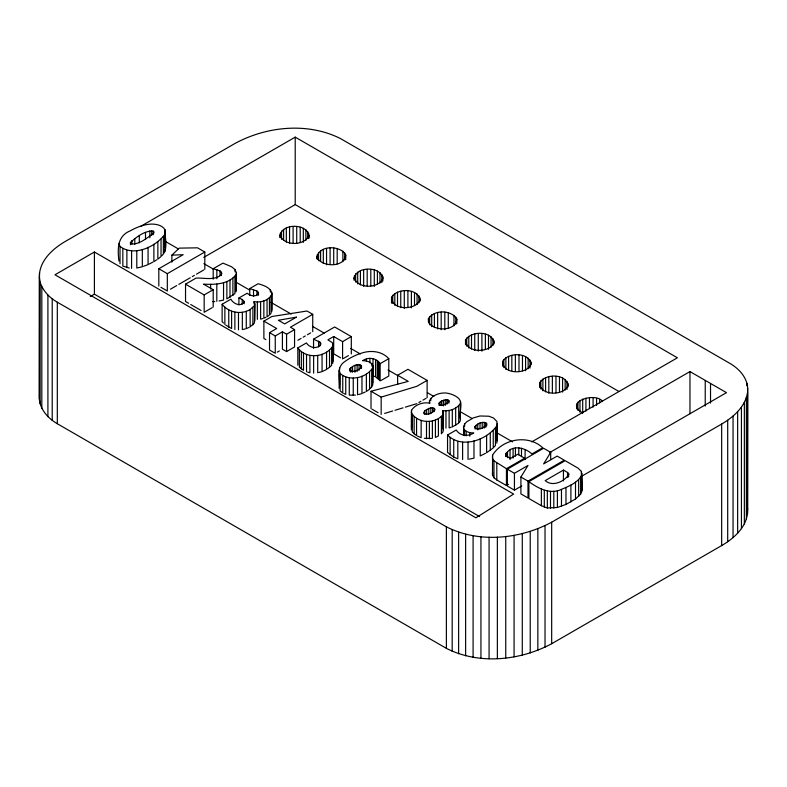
<?xml version="1.0" encoding="UTF-8"?>
<svg xmlns="http://www.w3.org/2000/svg" width="787" height="787" viewBox="0 0 787 787"><rect width="100%" height="100%" fill="white"/><g stroke="black" fill="none" stroke-linecap="round" stroke-linejoin="round"><path stroke-width="1.18" d="M497.305 440.927L496.931 421.498L493.567 418.015L488.884 416.225L479.972 415.989L473.302 417.907L466.77 421.763L464.635 423.996L463.533 428.138C465.068 432.083 469.987 432.948 473.744 433.007C468.206 436.775 459.854 435.988 456.224 430.017L447.547 435.024L447.547 452.368L453.735 457.099L456.785 458.368M370.284 388.532L372.763 384.902L372.802 365.562C371.297 361.607 366.358 360.712 362.6 360.682C368.139 356.875 376.511 357.731 380.131 363.663L380.131 381.016M492.564 455.211L492.505 458.201L493.961 460.867L506.444 468.678L524.585 458.211L517.777 454.276L510.438 458.516L507.477 456.598L505.825 454.129C511.402 444.36 524.87 447.331 531.914 453.971L542.715 447.734C528.126 434.178 502.509 438.703 492.564 455.211L492.505 475.073L493.961 477.729L496.804 479.981L506.444 485.54L508.461 484.379M492.505 475.073L492.564 472.082M39.35 277.555C38.829 261.284 52.365 248.967 65.341 241.412L235.323 143.273C267.049 126.235 307.884 122.113 340.614 138.64L729.687 363.269C738.727 368.444 746.893 377.042 747.65 387.912L747.65 509.445C748.171 525.716 734.635 538.033 721.659 545.588L551.677 643.727C519.951 660.696 479.096 665.005 446.386 648.36L57.313 423.731C48.341 418.536 40.206 409.83 39.35 399.088L39.35 277.555L40.117 282.248L40.117 403.78M39.35 399.088L39.517 272.764M747.483 514.236L747.65 387.912M271.771 311.711L271.84 292.744C269.803 287.137 263.32 285.268 258.126 283.733L249.745 288.573L249.745 295.509M411.355 429.909L411.512 410.322C415.202 404.439 423.239 401.783 429.918 403.229L429.456 400.711C432.397 394.976 439.687 392.693 445.816 392.979C450.125 393.52 454.365 394.926 457.808 397.642C464.153 402.659 458.487 412.29 460.474 418.832M361.489 365.994L361.4 367.106C358.99 370.175 354.406 372.241 350.569 370.903L349.723 370.018L349.861 368.906C352.301 365.935 356.796 363.673 360.613 365.109L361.489 365.994L361.489 368.316M474.974 426.584L475.742 428.581C479.568 430.036 484.044 427.715 486.533 424.783L486.661 423.681L485.786 422.776C481.959 421.429 477.365 423.495 474.974 426.584L474.974 428.895M332.763 363.397L332.96 344.204L332.262 342.581L327.913 339.846L333.698 336.502L342.591 341.637L351.307 336.6L351.307 353.943M459.215 422.412L460.238 420.956L460.474 401.488M581.682 492.032L581.436 471.433L578.002 468.108L565.164 460.7L528.894 481.644L528.894 498.505L541.367 505.707L547.339 507.989L557.412 507.467L565.981 504.408L575.504 499.017L580.639 494.088L581.918 490.134L581.918 473.272M439.087 403.16L439.697 404.951L442.717 405.275L447.941 402.826L448.974 400.77L446.918 399.58L441.586 400.947L439.087 403.16L439.087 405.472M339.079 388.178C339.905 379.245 335.636 367.224 345.001 361.43C350.254 357.603 356.147 354.76 362.354 352.871C371.425 350.058 382.187 351.327 388.798 358.665L388.798 376.009L381.095 380.455M280.005 237.507C279.119 222.347 310.56 222.623 308.848 238.028M317.004 256.523C320.004 244.914 340.584 245.278 345.729 254.949C344.696 267.324 323.732 267.354 317.564 258.589L317.004 256.523L317.004 258.864M354.091 277.939C356.885 265.996 381.036 266.085 382.944 278.46C378.35 288.908 357.977 288.918 354.091 277.939L354.091 280.29M391.533 297.27C391.287 310.393 415.831 310.885 420.042 299.877C417.946 287.944 397.199 287.904 391.533 297.27L391.533 303.143M428.433 318.568L428.659 322.719C434.817 331.484 455.781 331.455 456.814 319.089C451.492 309.753 434.276 309.468 428.433 318.568L428.433 322.099M465.52 339.994C465.284 353.107 489.819 353.599 494.029 342.591C491.934 330.658 471.197 330.619 465.52 339.994L465.52 344.686M502.618 361.41C502.381 374.523 526.916 375.015 531.127 364.017C529.031 352.084 508.284 352.035 502.618 361.41L502.618 366.103M539.616 382.767C539.37 395.881 563.915 396.382 568.116 385.374C566.03 373.441 545.283 373.392 539.616 382.767L539.616 387.47M602.252 400.888C594.096 392.064 563.767 402.265 582.508 412.762M236.09 291.839L236.385 272.764L235.038 269.567L231.565 266.754L222.947 263.124L213.188 268.751L213.188 279.159M254.437 305.641L250.148 309.517L250.148 326.861L254.437 322.985L254.791 303.674L254.053 301.637C260.487 302.847 268.78 300.614 271.771 294.368M441.94 433.155L443.022 431.758L443.406 412.418L442.697 410.558C449.131 411.493 456.578 409.191 460.238 403.613M118.906 260.989C117.509 248.603 117.204 236.031 130.445 230.748C136.859 227.128 143.962 224.433 151.389 224.079C156.387 224.059 162.447 225.2 165.093 229.932C164.719 237.408 167.818 246.42 163.873 253.286M238.904 304.923L238.904 297.988L242.199 299.444L244.118 301.451L243.872 302.592C239.907 306.969 233.296 303.536 230.857 299.217L222.131 304.244L222.131 321.598L223.498 323.034M496.794 443.17L497.305 423.583M40.117 282.248C42.901 290.836 49.551 297.781 57.313 302.198L446.386 526.828C479.096 543.473 519.951 539.164 551.677 522.194L721.659 424.055C733.435 417.11 745.191 406.899 747.483 392.703M164.857 251.683L164.857 234.329L165.447 232.047M249.745 288.573L256.936 291.013L258.5 292.921L258.097 294.033C255.037 297.378 250.158 295.676 247.108 293.256L238.904 297.988M308.848 235.687C304.264 246.134 283.881 246.134 280.005 235.156M339.079 370.834L340.141 373.5C349.418 381.833 366.722 377.996 372.763 367.559M528.894 481.644C538.17 488.373 549.995 494.816 561.475 489.376C568.942 486.159 577.786 482.825 581.682 475.171M313.551 348.415L313.551 339.167L320.161 342.276L320.919 343.585L320.555 344.991C316.502 349.467 309.478 347.667 306.399 342.955L297.83 347.893C305.966 359.433 325.621 357.613 332.763 346.054M447.547 435.024C461.448 449.121 486.681 440.307 496.794 425.826M507.349 469.2L543.62 448.256L550.703 452.348L543.62 463.917L557.176 456.086L564.259 460.179L527.988 481.113L527.988 497.984L520.905 493.892L520.905 477.03L527.998 465.461L514.432 473.292L507.349 469.2L507.349 486.061L514.432 490.153L521.732 485.933M118.906 243.645L120.008 246.39C133.977 257.044 155.472 246.98 164.857 234.329M213.198 307.058L213.198 289.714L203.558 284.146C214.713 284.717 228.879 284.461 236.09 274.496M411.355 412.565C417.08 423.642 435.723 424.37 443.022 414.415M130.435 242.435C136.466 237.084 144.857 230.365 153.258 231.162L154.055 232.017L153.79 233.09C147.267 237.644 139.594 244.796 131.193 243.891L130.435 242.435L130.435 244.747M493.98 447.144L495.436 445.521L495.436 428.177M424.823 410.735L423.475 412.988L424.282 413.854C428.039 415.202 432.299 412.87 434.808 410.106L434.965 409.053L432.614 407.696L428.797 408.443L424.823 410.735L424.823 414.198M161.817 255.745L163.371 254.083L163.371 236.739M327.549 368.808L331.612 365.414L331.612 348.07M171.881 262.101L171.881 255.155L179.239 248.131L197.547 247.826L204.807 252.017L204.807 269.361M226.863 281.579L226.863 298.922L234.929 293.62L234.929 276.276M486.622 435.398L486.622 452.741L493.242 447.951L493.242 430.607M452.309 409.604L452.309 426.947L458.703 423.14L458.703 405.797M268.642 315.626L267.059 316.718L267.059 299.375M156.869 259.73L153.878 261.628L153.878 244.285M94.41 252.017L54.972 274.781L475.919 517.807L513.645 494.059L94.41 252.017L94.41 294.181L479.598 516.567M141.04 226.144L295.214 137.135L677.4 357.79L531.737 441.891M90.259 296.571L94.41 294.181M158.817 286.084L158.817 268.741L183.164 254.683L171.881 255.155M158.817 268.741L167.326 273.66L204.807 252.017M203.774 257.388L295.214 204.6L618.848 391.444M170.445 289.193L176.691 285.592M178.777 284.392L190.228 277.772M192.313 276.571L194.389 275.371M196.475 274.171L203.764 269.961M188.634 303.31L185.535 301.51L185.535 284.166L196.071 278.086C204.236 277.693 214.31 280.792 221.226 274.889L221.885 273.404L220.035 270.876L213.188 268.751M185.535 284.166L204.167 294.928L213.198 289.714M212.195 307.638L204.167 312.272L204.167 294.928M265.849 339.61L263.881 338.469L263.881 321.126L271.869 316.512L307.009 311.022L312.734 314.328L312.734 331.671M274.299 352.763L269.528 350.008L269.528 332.665L276.69 328.523L263.881 321.126M269.528 332.665L275.253 335.97L282.415 331.829L286.576 334.229L294.564 329.615L294.564 346.959L286.576 351.573L282.415 349.172L282.415 331.829M312.734 314.328L290.423 327.225L294.564 329.615M277.299 352.133L279.346 350.953M297.86 340.269L301.047 338.43M303.172 337.2L305.297 335.97M307.422 334.741L310.609 332.901M313.551 339.167L334.652 326.979L351.307 336.6M343.555 358.419L348.405 355.626M380.131 363.663L388.798 358.665M397.642 384.499L397.642 375.251L407.941 369.3L427.125 380.377L427.125 397.72M427.125 380.377L416.825 386.319L381.164 397.12L371.021 391.257L371.021 408.601M418.881 402.472L420.947 401.281M423.003 400.101L426.092 398.311M549.434 452.702L689.963 371.572L726.48 392.654L581.377 476.43M563.433 470.085L545.194 480.611C552.523 487.202 564.476 481.605 568.873 474.364L567.545 472.456L563.433 470.085L563.433 480.926M149.038 264.098L152.914 262.12M485.549 453.282L480.237 455.958L480.237 438.615M363.073 393.028L365.276 391.975M322.955 371.198L326.556 369.477L326.556 352.133M265.986 317.23L263.852 318.243L263.852 300.9M222.131 304.244C228.555 312.655 241.117 314.987 250.148 309.517M249.184 327.313L246.272 328.661L246.272 311.318M143.48 266.321L148.074 264.589L148.074 247.246M384.617 413.421L392.674 410.981M394.966 410.283L403.023 407.843M405.325 407.145L416.825 403.662M358.646 394.523L361.971 393.559L361.971 376.216M451.246 427.252L449.121 427.862L449.121 410.509M262.769 318.538L260.615 319.128L260.615 301.785M318.804 372.507L322.06 371.621L322.06 354.278M371.021 391.257L408.246 381.37L397.642 375.251M243.321 329.389L245.288 328.907M469.229 459.136L473.981 458.172L473.981 440.828M219.061 300.959L223.547 300.083L223.547 282.74M424.36 438.29L431.384 438.448M349.28 377.809L349.28 395.153L355.399 395.094M212.687 301.598L214.753 301.5M122.841 248.722L122.841 266.065L129.235 268.033M307.658 372.113L309.901 372.763L309.901 355.419M374.72 376.53L373.008 375.881L373.008 358.538M343.752 393.47L345.749 394.346L345.749 377.003M417.484 436.057L421.143 437.661L421.143 420.317M225.839 325.159L231.614 328.543L231.614 311.199M164.463 240.901L178.305 248.889M203.853 263.635L213.434 269.174M235.795 282.08L249.636 290.069M270.925 302.365L291.151 314.043M312.449 326.33L324.155 333.088M350.766 348.454L360.348 353.993M388.03 369.969L397.612 375.507M427.42 392.713L433.814 396.402M460.425 411.768L472.131 418.527M496.617 432.663L512.593 441.881M340.614 357.839L333.698 353.845L333.698 336.502M520.905 477.03L527.988 481.113M160.941 287.314L167.326 291.003L167.326 273.66M190.71 304.5L201.059 310.481M372.044 409.191L378.124 412.703M379.403 362.709L379.403 380.052L375.576 376.855L375.576 359.511M299.365 349.802L299.365 367.145L303.487 370.362L303.487 353.019M412.309 414.68L412.309 432.024L416.569 435.654L416.569 418.31M581.918 490.134L581.436 471.433M747.266 507.094L747.65 509.445M746.883 383.22L746.883 385.679M746.381 397.533L746.381 519.066M744.354 402.354L744.354 523.886M741.433 407.086L741.433 528.618M737.645 411.68L737.645 533.212M733.051 416.077L733.051 537.61M727.7 420.219L727.7 541.751M721.659 424.055L721.659 545.588M710.523 383.84L710.523 403.111M705.231 380.78L705.231 406.082M689.963 371.572L689.963 413.736M599.684 399.412L599.684 402.934M596.566 398.34L596.566 405.394M593.083 397.76L593.083 407.154M589.463 397.691L589.463 408.266M585.922 398.153L585.922 411.08M582.695 399.098L582.695 413.205M580.639 477.217L580.639 494.088M579.98 400.485L579.98 412.231M578.671 479.549L578.671 496.41M577.943 402.216L577.943 410.44M576.714 404.184L576.714 408.886M575.504 482.156L575.504 499.017M570.89 485.087L570.89 501.949M568.598 473.351L568.598 476.961M568.007 383.279L568.007 386.801M567.545 472.456L567.545 477.276M566.994 381.272L566.994 389.496M565.981 487.537L565.981 504.408M565.155 379.472L565.155 390.047M562.587 377.986L562.587 392.093M561.475 489.376L561.475 506.238M559.468 376.924L559.468 392.201M557.412 490.606L557.412 507.467M555.986 376.343L555.986 392.792M553.802 491.265L553.802 508.127M552.366 376.275L552.366 392.723M551.677 522.194L551.677 643.727M550.703 452.348L550.703 459.578M550.497 491.413L550.497 508.274M548.824 376.737L548.824 393.185M547.339 491.127L547.339 507.989M545.598 377.681L545.598 391.778M545.027 525.686L545.027 647.219M544.299 490.301L544.299 507.162M542.882 379.068L542.882 390.814M541.367 488.845L541.367 505.707M540.846 380.8L540.846 389.024M537.855 528.775L537.855 650.308M531.009 361.922L531.009 364.273M530.231 531.422L530.231 652.954M529.995 359.915L529.995 368.139M528.156 358.115L528.156 368.69M525.588 356.629L525.588 370.736M525.106 450.046L525.106 459.677M522.47 355.567L522.47 370.844M522.283 533.606L522.283 655.138M521.496 448.216L521.496 456.647M518.997 354.986L518.997 371.434M518.781 447.518L518.781 454.748M515.367 354.917L515.367 371.366M515.426 447.705L515.426 456.135M514.432 473.292L514.432 490.153M514.078 535.298L514.078 656.83M513.094 448.442L513.094 458.083M511.835 355.37L511.835 370.647M510.035 449.928L510.035 459.559M508.609 356.324L508.609 370.421M507.507 451.649L507.507 457.67M506.444 468.678L506.444 485.54M506.208 453.027L506.208 456.637M505.884 357.711L505.884 369.457M505.825 454.129L505.825 456.539M505.746 536.468L505.746 658.001M503.847 359.443L503.847 367.667M497.364 537.108L497.364 658.64M496.804 463.11L496.804 479.981M493.961 460.867L493.961 477.729M493.911 340.505L493.911 344.027M492.908 338.499L492.908 345.542M491.058 336.698L491.058 347.274M490.281 433.037L490.281 450.38M489.071 537.196L489.071 658.729M488.501 335.213L488.501 349.31M486.661 423.681L486.661 425.993M485.786 422.776L485.786 427.4M485.372 334.15L485.372 349.428M484.221 422.294L484.221 428.079M482.224 422.383L482.224 428.167M481.9 333.57L481.9 351.189M480.946 536.754L480.946 658.286M479.991 422.993L479.991 428.777M478.27 333.501L478.27 351.12M477.739 424.065L477.739 429.85M475.948 425.334L475.948 428.807M474.738 333.954L474.738 350.402M473.095 535.77L473.095 657.302M471.511 334.908L471.511 349.005M469.8 432.702L469.8 436.175M468.786 336.285L468.786 348.041M468.039 442.028L468.039 459.372M466.75 338.017L466.75 346.241M466.15 431.256L466.15 435.88M465.629 534.265L465.629 655.797M464.635 423.996L464.635 426.308M464.428 429.859L464.428 435.644M463.563 426.161L463.563 435.408M462.608 442.225L462.608 459.569M458.624 532.258L458.624 653.79M457.808 441.448L457.808 458.791M456.814 319.089L456.814 323.791M455.811 317.082L455.811 324.126M455.673 407.971L455.673 425.324M453.961 315.272L453.961 325.848M453.735 439.756L453.735 457.099M452.191 529.769L452.191 651.302M450.134 437.395L450.134 454.738M448.974 400.77L448.974 403.092M448.285 312.734L448.285 328.012M448.265 400.012L448.265 402.324M446.918 399.58L446.918 404.203M446.386 526.828L446.386 648.36M445.963 410.794L445.963 428.138M445.216 399.639L445.216 405.423M444.803 312.144L444.803 329.773M443.366 400.121L443.366 405.905M443.406 412.418L443.406 429.761M442.697 410.558L442.697 427.902M441.586 400.947L441.586 405.571M441.399 416.5L441.399 433.844M441.182 312.085L441.182 329.704M439.992 402.068L439.992 405.531M438.398 418.615L438.398 435.959L435.418 437.405L435.418 420.061M437.641 312.537L437.641 328.986M434.414 313.492L434.414 327.589M434.119 408.178L434.119 411.65M432.614 407.696L432.614 412.319M432.378 420.956L432.378 438.3M431.689 314.869L431.689 326.625M430.794 398.291L430.794 400.603M430.814 407.814L430.814 413.588M429.653 316.6L429.653 324.824M429.456 400.711L429.456 403.023M429.377 421.379L429.377 438.723M428.797 408.443L428.797 414.218M426.652 409.496L426.652 414.119M426.505 421.37L426.505 438.713M419.924 297.781L419.924 301.313M418.91 295.774L418.91 302.828M417.071 293.974L417.071 304.549M414.503 292.498L414.503 305.425M414.129 416.608L414.129 433.952M411.512 410.322L411.512 427.666M411.385 291.426L411.385 307.884M407.902 290.846L407.902 307.294M404.282 290.777L404.282 308.406M400.75 291.239L400.75 307.687M397.514 292.184L397.514 306.291M394.799 293.571L394.799 305.317M392.762 295.302L392.762 303.526M382.826 276.365L382.826 281.067M381.813 274.358L381.813 282.582M381.164 397.12L381.164 414.464M379.973 272.558L379.973 283.133M378.498 361.646L378.498 378.99M377.406 271.082L377.406 283.999M377.317 360.653L377.317 377.996M374.287 270.01L374.287 286.458M372.802 365.562L372.802 382.915M371.907 363.83L371.907 366.142M371.69 369.713L371.69 387.056M370.805 269.429L370.805 285.878M369.92 358.282L369.92 362.915M369.575 371.926L369.575 389.27L366.378 391.444L366.378 374.1M367.185 269.361L367.185 285.809M366.417 358.941L366.417 361.253M363.653 269.823L363.653 286.271M360.613 365.109L360.613 368.582M360.416 270.767L360.416 284.874M359.049 364.597L359.049 370.382M357.701 272.154L357.701 283.9M357.544 377.494L357.544 394.838M357.121 364.686L357.121 371.621M355.665 273.886L355.665 282.11M354.937 365.325L354.937 372.261M354.435 275.853L354.435 279.375M353.255 378.006L353.255 395.349M352.556 366.486L352.556 372.261M350.845 367.686L350.845 372.31M349.861 368.906L349.861 371.218M345.729 254.949L345.729 259.651M344.716 252.942L344.716 259.995M342.876 251.142L342.876 261.717M342.748 375.684L342.748 393.028L340.141 390.844L340.141 373.5M342.591 341.637L342.591 358.98M339.551 367.844L339.551 385.187M337.19 248.594L337.19 263.871M333.708 248.013L333.708 264.462M332.96 344.204L332.96 361.548M330.087 247.944L330.087 264.393M329.537 350.126L329.537 367.47M326.556 248.407L326.556 264.855M323.319 249.351L323.319 263.448M320.604 250.738L320.604 261.314M320.161 342.276L320.161 345.749M318.568 252.47L318.568 260.694M318.627 341.105L318.627 346.89M317.712 355.458L317.712 372.802M317.338 254.437L317.338 259.139M313.629 355.803L313.629 373.146M308.73 233.591L308.73 238.294M307.727 231.585L307.727 238.628M306.527 354.445L306.527 371.789M305.877 229.784L305.877 240.36M303.32 228.299L303.32 242.406M301.342 351.563L301.342 368.916M300.201 227.236L300.201 242.514M297.83 347.893L297.83 365.237M296.719 226.656L296.719 243.104M295.214 137.135L295.214 204.6M293.098 226.587L293.098 243.035M289.557 227.04L289.557 243.498M286.576 334.229L286.576 351.573M286.33 227.994L286.33 242.091M283.605 229.381L283.605 239.956M281.569 231.112L281.569 239.337M280.349 233.08L280.349 237.772M275.253 335.97L275.253 353.314M271.84 292.744L271.84 310.088M270.994 296.04L270.994 313.383L269.439 315.075L269.439 297.732M270.364 289.803L270.364 292.125M258.5 292.921L258.5 295.233M258.038 291.908L258.038 294.22M257.349 302.031L257.349 319.374M256.936 291.013L256.936 295.637M254.791 303.674L254.791 321.017M254.053 301.637L254.053 303.949M253.532 289.557L253.532 296.492M252.893 307.579L252.893 324.923M244.118 301.451L244.118 303.762M242.337 312.282L242.337 329.635M242.199 299.444L242.199 304.067M238.481 312.518L238.481 329.861M236.385 272.764L236.385 290.108M235.038 269.567L235.038 271.879M234.88 312.124L234.88 329.468M232.893 278.116L232.893 295.459M229.991 280.015L229.991 297.358M228.751 309.871L228.751 327.215M224.866 307.137L224.866 324.48M221.422 272.046L221.422 275.509M220.035 270.876L220.035 275.499M216.858 269.508L216.858 278.755M216.809 284.048L216.809 301.391M210.631 284.363L210.631 288.986M165.093 229.932L165.093 247.275M161.03 239.228L161.03 256.572L157.862 259.1L157.862 241.757M153.258 231.162L153.258 234.624M151.734 230.68L151.734 235.313M149.855 230.827L149.855 237.763M145.497 232.45L145.497 239.386M142.329 249.41L142.329 266.754L136.79 268.033L136.79 250.689M139.299 235.864L139.299 242.799M134.793 238.54L134.793 244.324M131.901 240.586L131.901 244.059M131.586 251.014L131.586 268.357M126.884 250.364L126.884 267.708M120.008 246.39L120.008 263.734M57.313 302.198L57.313 423.731M52.217 298.853L52.217 420.386M47.909 295.135L47.909 416.667M41.819 286.783L41.819 408.315M296.394 317.151L284.687 323.91L278.352 320.26L296.394 317.151"/></g></svg>
